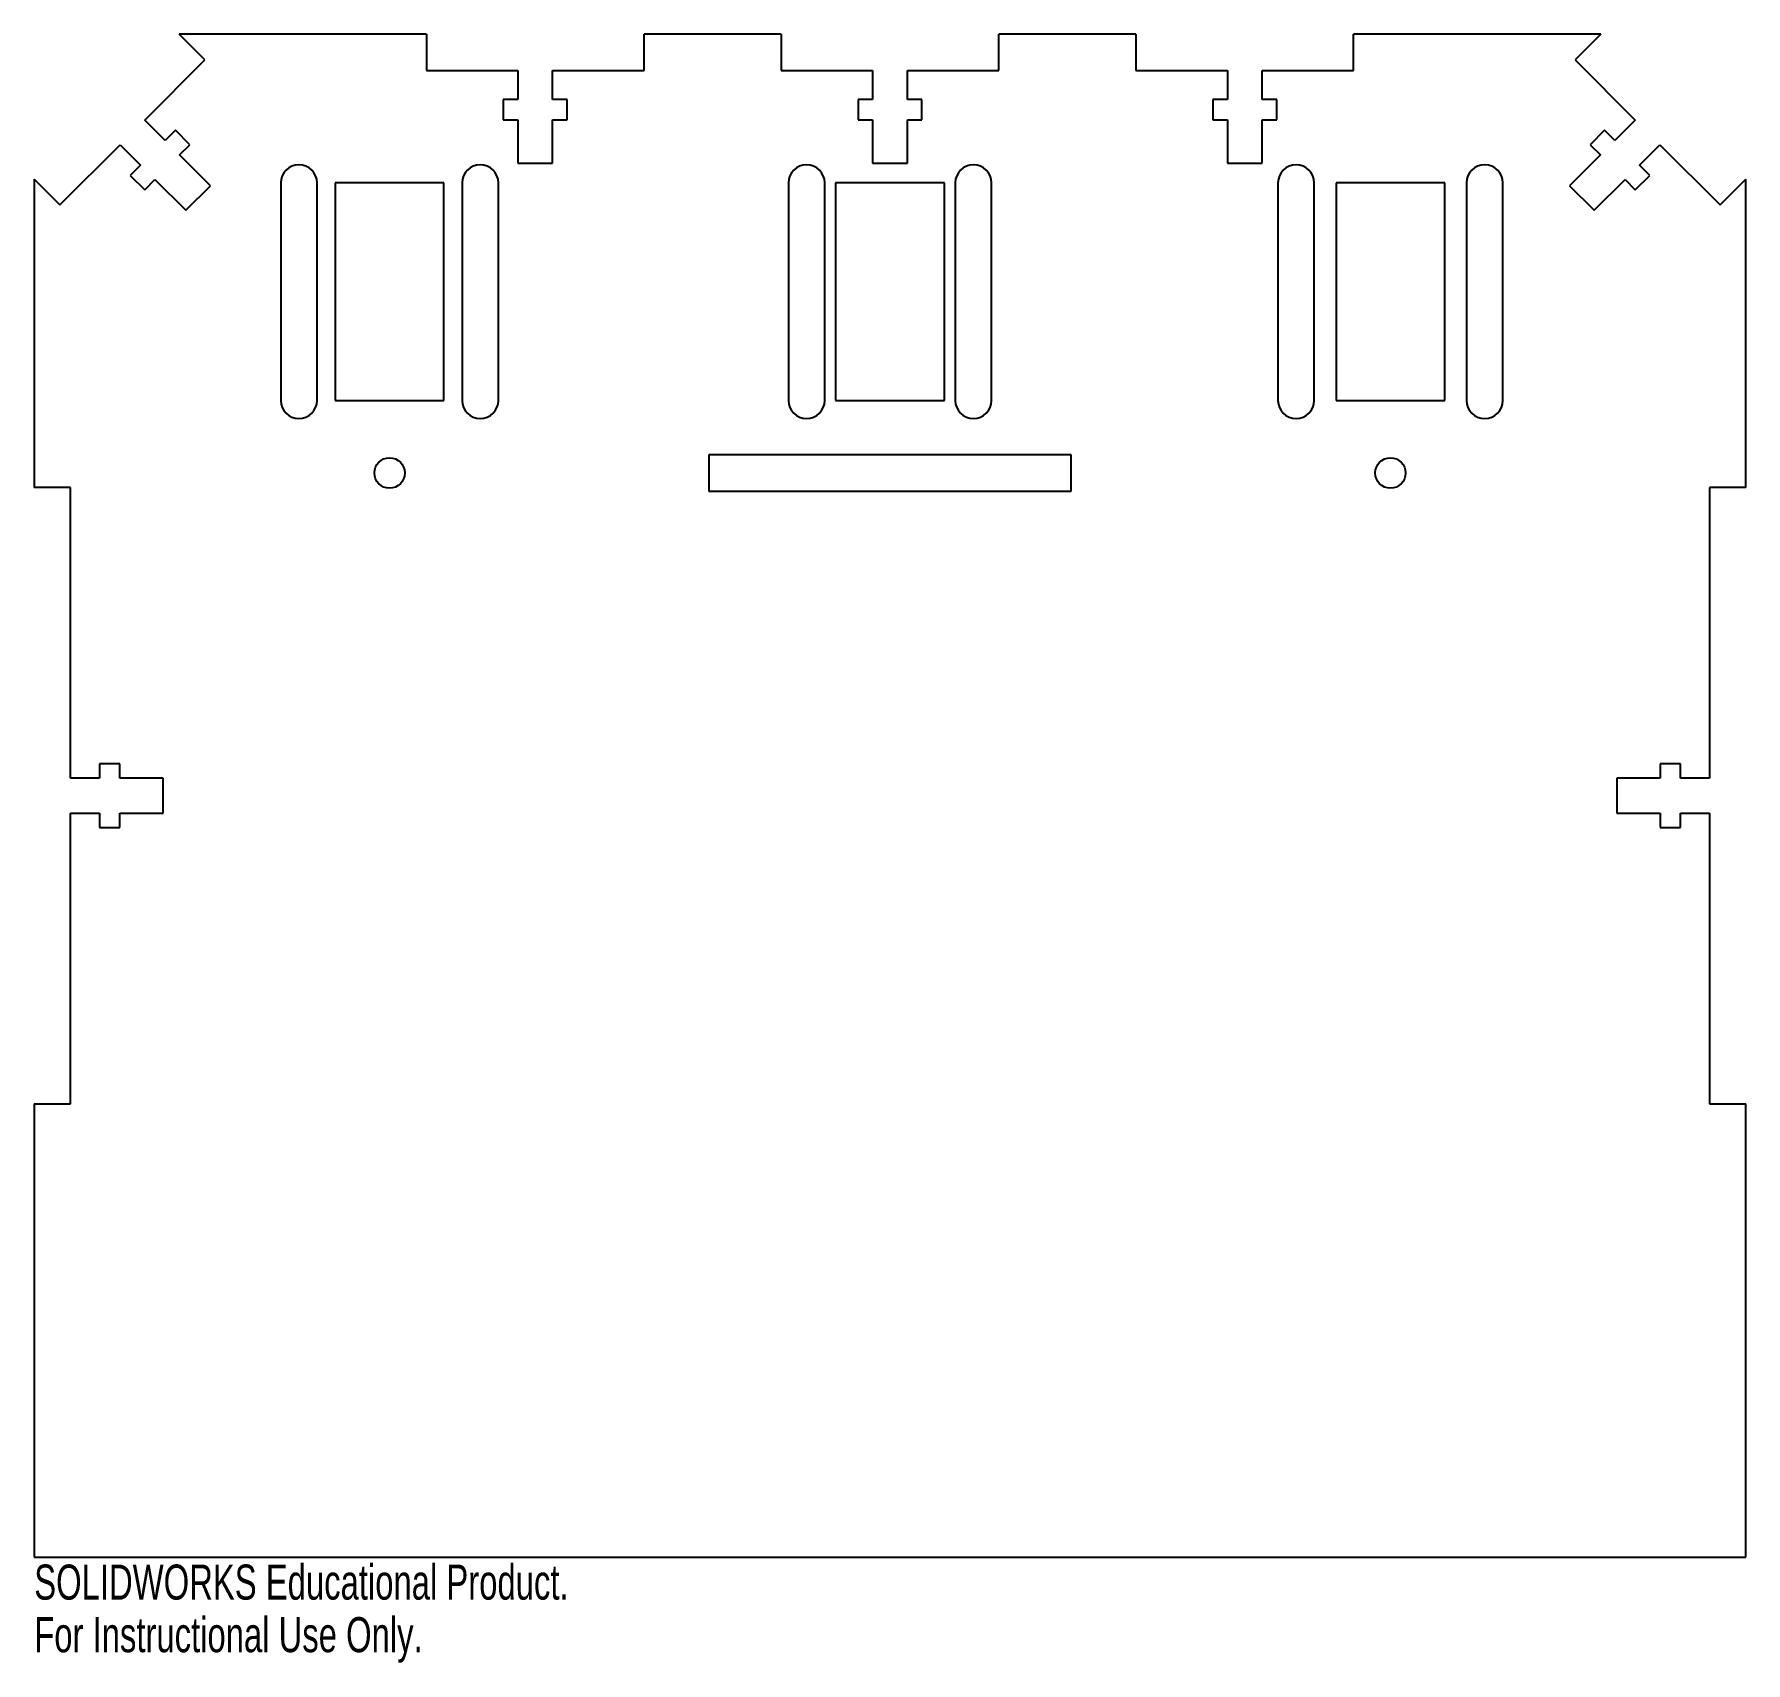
# Model space of a CAD drawing. Header units: millimetres. Extents: x -118 to 118, y -122 to 103.
import ezdxf

# ---------------------------------------------------------------- set-up
doc = ezdxf.new("R2010")
doc.units = ezdxf.units.MM
doc.styles.add('SLDTEXTSTYLE0', font='TXT', dxfattribs={"width": 0.7})

msp = doc.modelspace()

# ---------------------------------------------------------------- linework, layer by layer
at = {"color": 7, "linetype": 'Continuous', "lineweight": 25}
for p, q in [((-63.92, 103), (-98, 103)), ((-94.46, 99.46), (-98, 103)), ((-63.92, 103), (-63.92, 98)), ((-15, 103), (-33.92, 103)), ((-33.92, 98), (-33.92, 103)), ((-15, 103), (-15, 98)), ((33.92, 103), (15, 103)), ((15, 98), (15, 103)), ((33.92, 103), (33.92, 98)), ((98, 103), (63.92, 103)), ((63.92, 98), (63.92, 103)), ((98, 103), (94.47, 99.46)), ((-102.77, 91.16), (-94.46, 99.46)), ((94.47, 99.46), (102.77, 91.16)), ((-63.92, 98), (-51.32, 98)), ((-51.32, 98), (-51.32, 94)), ((-46.52, 98), (-33.92, 98)), ((-46.52, 94), (-46.52, 98)), ((-15, 98), (-2.4, 98)), ((-2.4, 98), (-2.4, 94)), ((2.4, 98), (15, 98)), ((2.4, 94), (2.4, 98)), ((33.92, 98), (46.52, 98)), ((46.52, 98), (46.52, 94)), ((51.32, 98), (63.92, 98)), ((51.32, 94), (51.32, 98)), ((-53.32, 94), (-53.32, 91.2)), ((-51.32, 94), (-53.32, 94)), ((-44.52, 94), (-46.52, 94)), ((-44.52, 91.2), (-44.52, 94)), ((-4.4, 94), (-4.4, 91.2)), ((-2.4, 94), (-4.4, 94)), ((4.4, 94), (2.4, 94)), ((4.4, 91.2), (4.4, 94)), ((44.52, 94), (44.52, 91.2)), ((46.52, 94), (44.52, 94)), ((53.32, 94), (51.32, 94)), ((53.32, 91.2), (53.32, 94)), ((-99.94, 88.33), (-102.77, 91.16)), ((-98.52, 89.75), (-99.94, 88.33)), ((-96.54, 87.77), (-98.52, 89.75)), ((-53.32, 91.2), (-51.32, 91.2)), ((-51.32, 91.2), (-51.32, 85.2)), ((-46.52, 91.2), (-44.52, 91.2)), ((-46.52, 85.2), (-46.52, 91.2)), ((-4.4, 91.2), (-2.4, 91.2)), ((-2.4, 91.2), (-2.4, 85.2)), ((2.4, 91.2), (4.4, 91.2)), ((2.4, 85.2), (2.4, 91.2)), ((44.52, 91.2), (46.52, 91.2)), ((46.52, 91.2), (46.52, 85.2)), ((51.32, 91.2), (53.32, 91.2)), ((51.32, 85.2), (51.32, 91.2)), ((98.52, 89.75), (96.54, 87.77)), ((99.94, 88.33), (98.52, 89.75)), ((102.77, 91.16), (99.94, 88.33)), ((-114.46, 79.47), (-106.16, 87.77)), ((-106.16, 87.77), (-103.33, 84.94)), ((-97.96, 86.35), (-96.54, 87.77)), ((96.54, 87.77), (97.96, 86.35)), ((103.33, 84.94), (106.16, 87.77)), ((106.16, 87.77), (114.46, 79.46)), ((-93.71, 82.11), (-97.96, 86.35)), ((-51.32, 85.2), (-46.52, 85.2)), ((-2.4, 85.2), (2.4, 85.2)), ((46.52, 85.2), (51.32, 85.2)), ((97.96, 86.35), (93.71, 82.11)), ((-118, 83), (-114.46, 79.47)), ((-118, 83), (-118, 40.5)), ((-103.33, 84.94), (-104.75, 83.53)), ((-104.75, 83.53), (-102.77, 81.55)), ((-102.77, 81.55), (-101.35, 82.96)), ((-101.35, 82.96), (-97.11, 78.72)), ((97.11, 78.72), (101.35, 82.96)), ((101.35, 82.96), (102.77, 81.55)), ((102.77, 81.55), (104.75, 83.53)), ((104.75, 83.53), (103.33, 84.94)), ((114.46, 79.46), (118, 83)), ((118, 40.5), (118, 83)), ((-97.11, 78.72), (-93.71, 82.11)), ((-84, 82.5), (-84, 52.5)), ((-79, 52.5), (-79, 82.5)), ((-76.5, 82.5), (-76.5, 52.5)), ((-61.5, 82.5), (-76.5, 82.5)), ((-61.5, 52.5), (-61.5, 82.5)), ((-59, 82.5), (-59, 52.5)), ((-54, 52.5), (-54, 82.5)), ((-14, 82.5), (-14, 52.5)), ((-9, 52.5), (-9, 82.5)), ((-7.5, 82.5), (-7.5, 52.5)), ((7.5, 82.5), (-7.5, 82.5)), ((7.5, 52.5), (7.5, 82.5)), ((9, 82.5), (9, 52.5)), ((14, 52.5), (14, 82.5)), ((53.5, 82.5), (53.5, 52.5)), ((58.5, 52.5), (58.5, 82.5)), ((61.5, 82.5), (61.5, 52.5)), ((76.5, 82.5), (61.5, 82.5)), ((76.5, 52.5), (76.5, 82.5)), ((79.5, 82.5), (79.5, 52.5)), ((84.5, 52.5), (84.5, 82.5)), ((93.71, 82.11), (97.11, 78.72)), ((-76.5, 52.5), (-61.5, 52.5)), ((-7.5, 52.5), (7.5, 52.5)), ((61.5, 52.5), (76.5, 52.5)), ((-25, 45), (-25, 40)), ((25, 45), (-25, 45)), ((25, 40), (25, 45)), ((-113, 40.5), (-118, 40.5)), ((-113, 0.4), (-113, 40.5)), ((113, 40.5), (113, 0.4)), ((118, 40.5), (113, 40.5)), ((-25, 40), (25, 40)), ((-109, 2.4), (-109, 0.4)), ((-106.2, 2.4), (-109, 2.4)), ((-106.2, 0.4), (-106.2, 2.4)), ((106.2, 2.4), (106.2, 0.4)), ((109, 2.4), (106.2, 2.4)), ((109, 0.4), (109, 2.4)), ((-109, 0.4), (-113, 0.4)), ((-100.2, 0.4), (-106.2, 0.4)), ((-100.2, -4.4), (-100.2, 0.4)), ((100.2, 0.4), (100.2, -4.4)), ((106.2, 0.4), (100.2, 0.4)), ((113, 0.4), (109, 0.4)), ((-113, -4.4), (-109, -4.4)), ((-113, -44.5), (-113, -4.4)), ((-109, -4.4), (-109, -6.4)), ((-106.2, -4.4), (-100.2, -4.4)), ((-106.2, -6.4), (-106.2, -4.4)), ((100.2, -4.4), (106.2, -4.4)), ((106.2, -4.4), (106.2, -6.4)), ((109, -4.4), (113, -4.4)), ((109, -6.4), (109, -4.4)), ((113, -4.4), (113, -44.5)), ((-109, -6.4), (-106.2, -6.4)), ((106.2, -6.4), (109, -6.4)), ((-118, -44.5), (-113, -44.5)), ((-118, -44.5), (-118, -107)), ((113, -44.5), (118, -44.5)), ((118, -107), (118, -44.5)), ((-118, -107), (118, -107))]:
    msp.add_line(p, q, dxfattribs=at)
for centre in [(-69, 42.5), (69, 42.5)]:
    msp.add_circle(centre, 2.1, dxfattribs=at)
for centre, start, end in [((-81.5, 82.5), 0, 180), ((-56.5, 82.5), 0, 180), ((-11.5, 82.5), 0, 180), ((11.5, 82.5), 0, 180), ((56, 82.5), 0, 180), ((82, 82.5), 0, 180), ((-81.5, 52.5), 180, 360), ((-56.5, 52.5), 180, 0), ((-11.5, 52.5), 180, 0), ((11.5, 52.5), 180, 0), ((56, 52.5), 180, 0), ((82, 52.5), 180, 0)]:
    msp.add_arc(centre, 2.5, start, end, dxfattribs=at)

# ---------------------------------------------------------------- texts
at = {"color": 7, "linetype": 'Continuous', "char_height": 4.8336, "attachment_point": 1, "style": 'SLDTEXTSTYLE0'}
for s, insert in [('SOLIDWORKS Educational Product.', (-118, -108.02)), ('For Instructional Use Only.', (-118, -115.27))]:
    msp.add_mtext(s, dxfattribs=dict(at, insert=insert))

doc.saveas('drawing.dxf')
